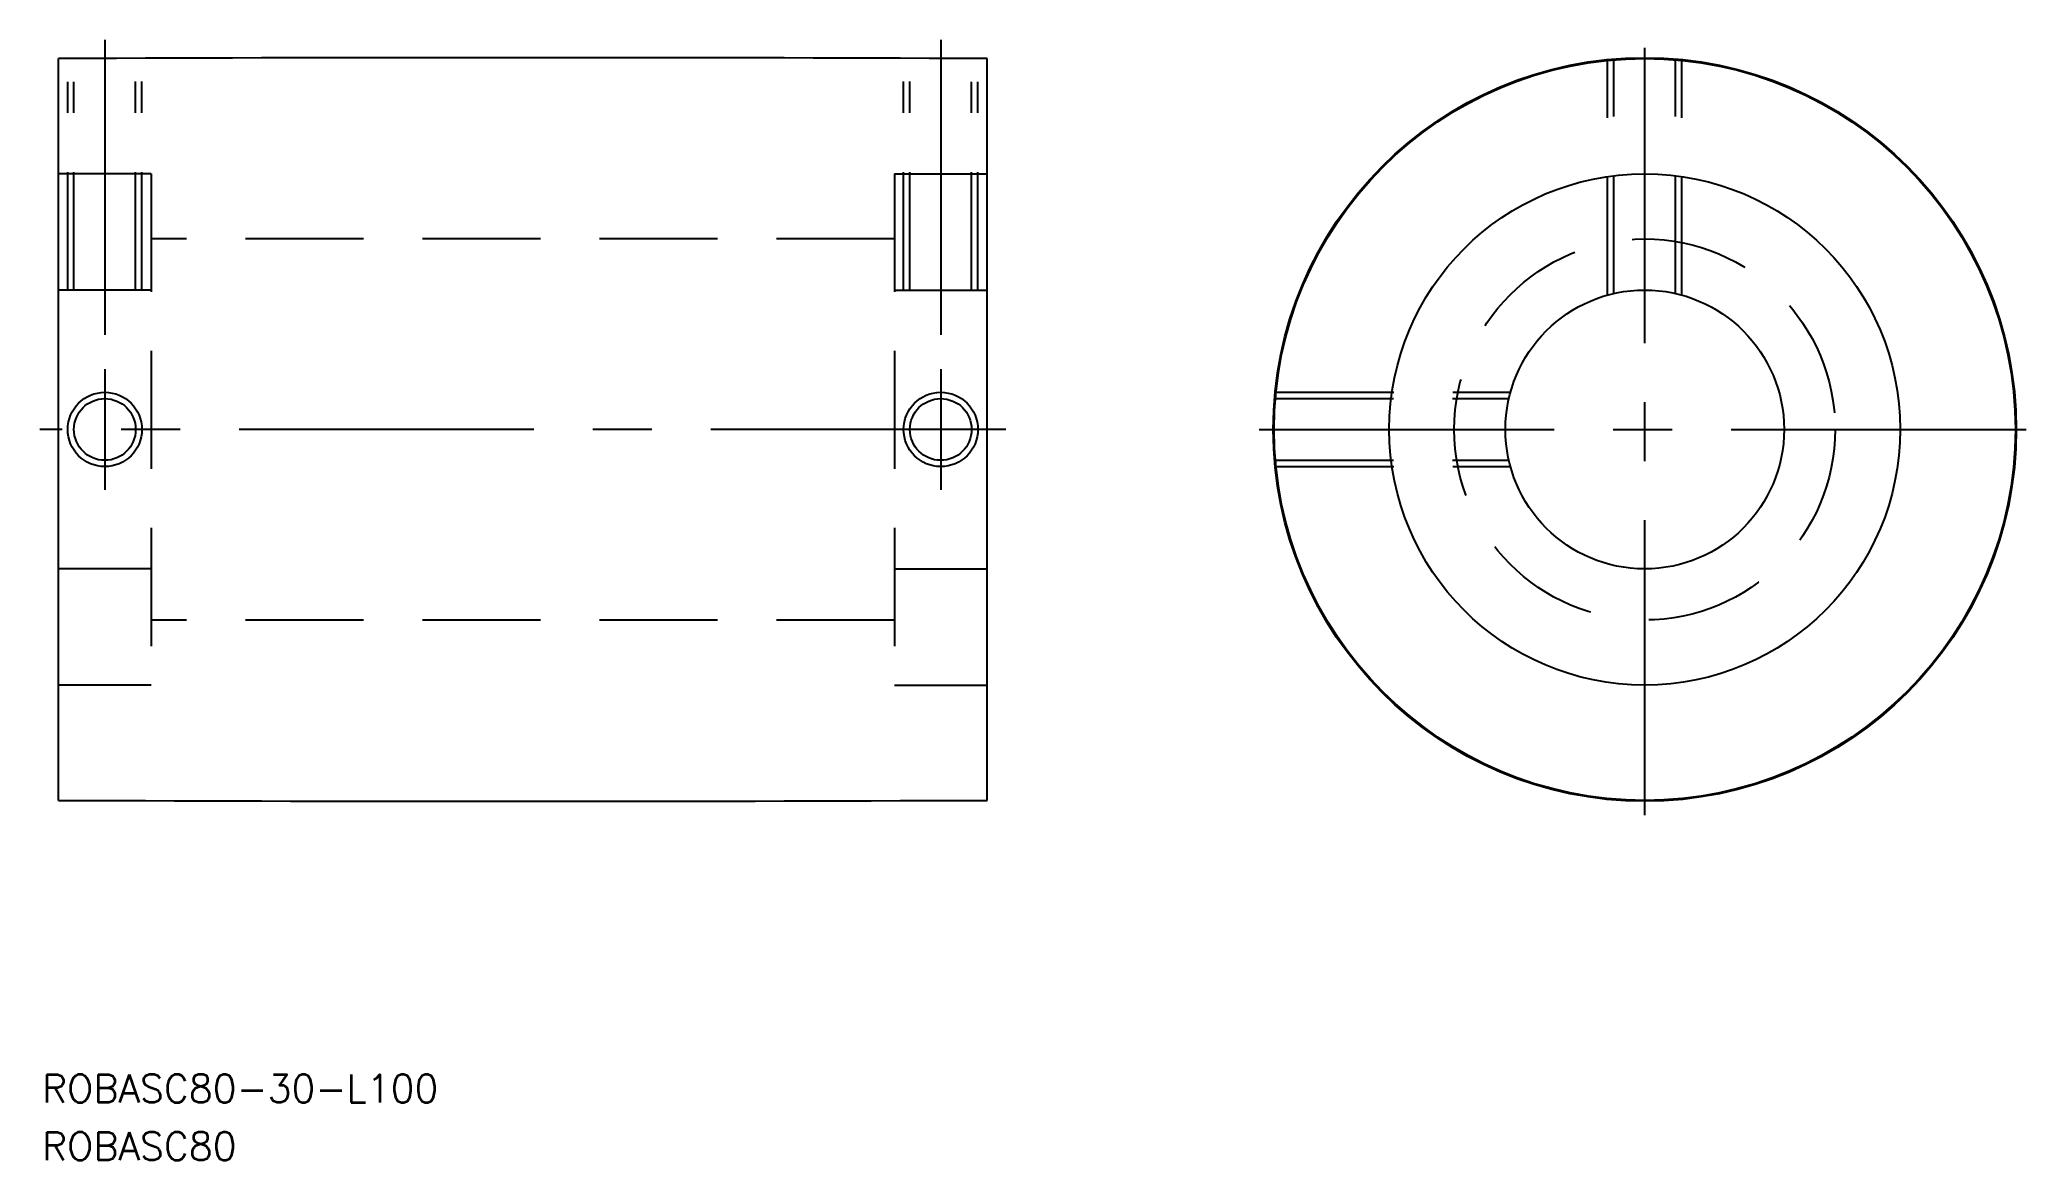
# Model space of a CAD drawing. Extents: x 148 to 362, y -79 to 42.
import ezdxf

# ---------------------------------------------------------------- set-up
doc = ezdxf.new("R2010")
doc.units = 0
doc.linetypes.add('CENTER', pattern=[50.8, 31.75, -6.35, 6.35, -6.35])
doc.linetypes.add('DASHED', pattern=[19.05, 12.7, -6.35])
doc.layers.get('0').update_dxf_attribs({"linetype": 'CONTINUOUS'})
doc.layers.add('CENTER', color=1, linetype='CONTINUOUS')
doc.styles.get("Standard").update_dxf_attribs({"font": 'txt.shx', "height": 3, "bigfont": 'bigfont.shx'})

# ---------------------------------------------------------------- blocks, each defined once
blk = doc.blocks.new('*U11')
at = {"color": 7, "linetype": 'CONTINUOUS'}
blk.add_text('ROBASC80-30-L100', height=3, dxfattribs=at).set_placement((148.23, -72.39))
blk = doc.blocks.new('*U12')
at = {"color": 7, "linetype": 'CONTINUOUS'}
blk.add_text('ROBASC80', height=3, dxfattribs=at).set_placement((148.23, -78.61))

msp = doc.modelspace()

# ---------------------------------------------------------------- linework, layer by layer
at = {"color": 7, "linetype": 'CONTINUOUS'}
for p, q in [((150, -39.9), (150, 39.9)), ((250, -39.9), (250, 39.9))]:
    msp.add_line(p, q, dxfattribs=at)
at = {"color": 3, "linetype": 'DASHED'}
for p, q in [((316.79, 14.46), (316.79, 39.7)), ((317.46, 14.63), (317.46, 39.76)), ((324.11, 14.63), (324.11, 39.76)), ((324.79, 14.46), (324.79, 39.7)), ((151, 15), (151, 37.4)), ((151.68, 15), (151.68, 37.41)), ((158.32, 15), (158.32, 37.43)), ((159, 15), (159, 37.43)), ((241, 15), (241, 37.43)), ((241.68, 15), (241.68, 37.43)), ((248.32, 15), (248.32, 37.41)), ((249, 15), (249, 37.4)), ((160, 27.5), (150, 27.5)), ((160, 27.5), (160, -27.5)), ((240, 27.5), (240, -27.5)), ((240, 27.5), (250, 27.5)), ((240, 20.5), (160, 20.5)), ((160, 15), (150, 15)), ((240, 15), (250, 15)), ((281.03, 3.32), (306.16, 3.32)), ((281.09, 4), (306.33, 4)), ((281.03, -3.32), (306.16, -3.32)), ((281.09, -4), (306.33, -4)), ((160, -15), (150, -15)), ((240, -15), (250, -15)), ((240, -20.5), (160, -20.5)), ((160, -27.5), (150, -27.5)), ((240, -27.5), (250, -27.5))]:
    msp.add_line(p, q, dxfattribs=at)
at = {"color": 7, "linetype": 'CONTINUOUS'}
for centre, radius in [((320.79, 0), 40), ((320.79, 0), 39.9), ((320.79, 0), 27.5), ((320.79, 0), 15), ((155, 0), 3.32), ((245, 0), 3.32)]:
    msp.add_circle(centre, radius, dxfattribs=at)
at = {"color": 3, "linetype": 'DASHED'}
msp.add_circle((320.79, 0), 20.5, dxfattribs=at)
at = {"color": 3, "linetype": 'CONTINUOUS'}
for centre in [(155, 0), (245, 0)]:
    msp.add_circle(centre, 4, dxfattribs=at)
at = {"color": 7, "linetype": 'CONTINUOUS'}
for centre, start, end in [((200, -12460.05), 89.770817, 90.229183), ((200, 12460.05), 269.770817, 270.229183)]:
    msp.add_arc(centre, 12500.05, start, end, dxfattribs=at)
at = {"layer": 'CENTER', "color": 1, "linetype": 'CENTER'}
for p, q in [((155, 41.92), (155, 8.5)), ((245, 41.92), (245, 8.5)), ((320.79, -41.5), (320.79, 41.5)), ((155, 6.5), (155, -6.5)), ((245, 6.5), (245, -6.5)), ((252, 0), (148, 0)), ((279.29, 0), (362.29, 0))]:
    msp.add_line(p, q, dxfattribs=at)

# ---------------------------------------------------------------- block references
at = {"color": 7, "linetype": 'CONTINUOUS'}
for name in ['*U11', '*U12']:
    msp.add_blockref(name, (0, 0), dxfattribs=at)

doc.saveas('drawing.dxf')
